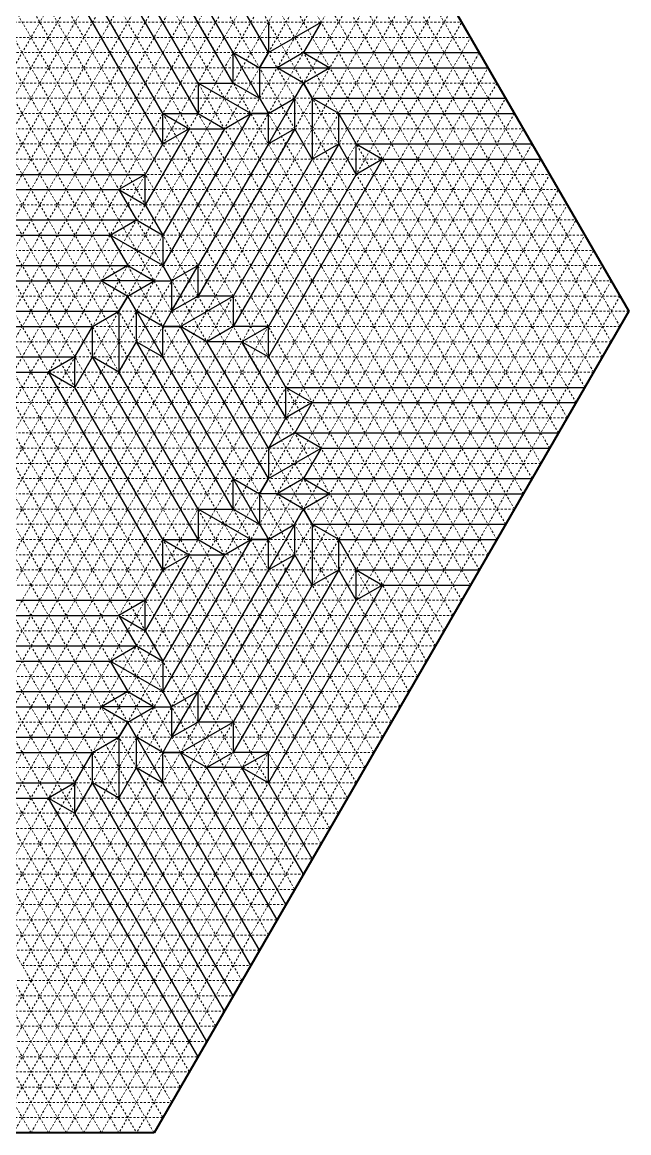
# Model space of a CAD drawing. Header units: inches. Extents: x -26 to 84, y -10 to 85.
# Drawn here: x 49.2 to 83.7, y -10.4 to 52.8 of the extents above; entities that cross this region are included whole.
import ezdxf

# ---------------------------------------------------------------- set-up
doc = ezdxf.new("R2010")
doc.units = ezdxf.units.IN
doc.header["$LTSCALE"] = 0.01
doc.header["$MEASUREMENT"] = 0
doc.linetypes.add('ACAD_ISO02W100', pattern=[15, 12, -3])
doc.layers.add('ValleyFold', color=7, linetype='ACAD_ISO02W100', lineweight=15)

msp = doc.modelspace()

# ---------------------------------------------------------------- linework, layer by layer
at = {"lineweight": 40}
for p, q in [((55.734, 84.89), (83.734, 36.393)), ((83.734, 36.393), (56.734, -10.373)), ((56.734, -10.373), (0.734, -10.373))]:
    msp.add_line(p, q, dxfattribs=at)
at = {"color": 5, "lineweight": 30}
for p, q in [((63.234, 51.115), (58.234, 59.775)), ((61.234, 49.383), (55.734, 58.909)), ((59.234, 47.651), (53.234, 58.043)), ((57.234, 45.919), (50.734, 57.177)), ((66.234, 52.847), (65.234, 51.115)), ((62.734, 48.517), (61.234, 51.115)), ((65.234, 51.115), (63.734, 50.249)), ((65.234, 51.115), (75.234, 51.115)), ((63.734, 50.249), (62.734, 50.249)), ((63.734, 50.249), (66.734, 50.249)), ((59.234, 49.383), (61.234, 49.383)), ((61.234, 49.383), (62.734, 48.517)), ((64.734, 48.517), (65.234, 49.383)), ((62.734, 48.517), (63.234, 47.651)), ((64.734, 48.517), (63.234, 45.919)), ((64.734, 46.785), (64.734, 48.517)), ((65.734, 48.517), (76.734, 48.517)), ((62.234, 47.651), (57.234, 38.991)), ((57.234, 47.651), (58.734, 46.785)), ((68.234, 45.919), (67.234, 47.651)), ((58.734, 46.785), (57.234, 45.919)), ((58.734, 46.785), (60.734, 46.785)), ((64.734, 46.785), (59.234, 37.259)), ((65.734, 45.053), (64.734, 46.785)), ((57.234, 45.919), (56.234, 44.187)), ((67.234, 45.919), (61.234, 35.527)), ((68.234, 44.187), (68.234, 45.919)), ((68.234, 45.919), (69.734, 45.053)), ((69.734, 45.053), (63.234, 33.795)), ((69.734, 45.053), (78.734, 45.053)), ((43.234, 44.187), (56.234, 44.187)), ((56.234, 42.455), (56.234, 44.187)), ((54.734, 43.321), (56.234, 42.455)), ((56.234, 42.455), (57.234, 40.723)), ((43.734, 41.589), (55.734, 41.589)), ((54.234, 40.723), (55.234, 38.991)), ((44.234, 38.991), (55.234, 38.991)), ((55.234, 38.991), (56.734, 38.125)), ((57.734, 36.393), (59.234, 38.991)), ((56.734, 38.125), (53.734, 38.125)), ((56.734, 38.125), (57.734, 38.125)), ((55.734, 36.393), (55.234, 37.259)), ((59.234, 37.259), (57.734, 36.393)), ((61.234, 37.259), (59.234, 37.259)), ((44.734, 36.393), (54.734, 36.393)), ((55.734, 36.393), (57.234, 33.795)), ((55.734, 34.661), (55.734, 36.393)), ((57.734, 36.393), (57.234, 35.527)), ((52.234, 33.795), (53.234, 35.527)), ((63.234, 26.866), (58.234, 35.527)), ((63.234, 35.527), (61.734, 34.661)), ((54.734, 32.929), (55.734, 34.661)), ((61.234, 25.134), (55.734, 34.661)), ((61.734, 34.661), (59.734, 34.661)), ((61.734, 34.661), (63.234, 33.795)), ((52.234, 33.795), (50.734, 32.929)), ((52.234, 32.062), (52.234, 33.795)), ((59.234, 23.402), (53.234, 33.795)), ((64.234, 32.062), (63.234, 33.795)), ((48.734, 32.929), (50.734, 32.929)), ((57.234, 21.67), (50.734, 32.929)), ((64.234, 30.33), (64.234, 32.062)), ((64.234, 32.062), (81.234, 32.062)), ((65.734, 31.196), (64.234, 30.33)), ((64.234, 30.33), (63.234, 28.598)), ((64.734, 29.464), (79.734, 29.464)), ((66.234, 28.598), (65.234, 26.866)), ((62.734, 24.268), (61.234, 26.866)), ((65.234, 26.866), (63.734, 26)), ((65.234, 26.866), (78.234, 26.866)), ((63.734, 26), (62.734, 26)), ((63.734, 26), (66.734, 26)), ((59.234, 25.134), (61.234, 25.134)), ((61.234, 25.134), (62.734, 24.268)), ((64.734, 24.268), (65.234, 25.134)), ((62.734, 24.268), (63.234, 23.402)), ((64.734, 24.268), (63.234, 21.67)), ((64.734, 22.536), (64.734, 24.268)), ((65.734, 24.268), (76.734, 24.268)), ((57.234, 23.402), (58.734, 22.536)), ((62.234, 23.402), (57.234, 14.742)), ((68.234, 21.67), (67.234, 23.402)), ((58.734, 22.536), (57.234, 21.67)), ((58.734, 22.536), (60.734, 22.536)), ((64.734, 22.536), (59.234, 13.01)), ((65.734, 20.804), (64.734, 22.536)), ((57.234, 21.67), (56.234, 19.938)), ((67.234, 21.67), (61.234, 11.278)), ((68.234, 19.938), (68.234, 21.67)), ((68.234, 21.67), (69.734, 20.804)), ((69.734, 20.804), (63.234, 9.546)), ((69.734, 20.804), (74.734, 20.804)), ((43.234, 19.938), (56.234, 19.938)), ((56.234, 18.206), (56.234, 19.938)), ((54.734, 19.072), (56.234, 18.206)), ((56.234, 18.206), (57.234, 16.474)), ((43.734, 17.34), (55.734, 17.34)), ((54.234, 16.474), (55.234, 14.742)), ((44.234, 14.742), (55.234, 14.742)), ((55.234, 14.742), (56.734, 13.876)), ((57.734, 12.144), (59.234, 14.742)), ((56.734, 13.876), (53.734, 13.876)), ((56.734, 13.876), (57.734, 13.876)), ((55.734, 12.144), (55.234, 13.01)), ((59.234, 13.01), (57.734, 12.144)), ((61.234, 13.01), (59.234, 13.01)), ((44.734, 12.144), (54.734, 12.144)), ((55.734, 12.144), (57.234, 9.546)), ((55.734, 10.412), (55.734, 12.144)), ((57.734, 12.144), (57.234, 11.278)), ((52.234, 9.546), (53.234, 11.278)), ((63.734, 1.752), (58.234, 11.278)), ((63.234, 11.278), (61.734, 10.412)), ((54.734, 8.68), (55.734, 10.412)), ((62.234, -0.846), (55.734, 10.412)), ((61.734, 10.412), (59.734, 10.412)), ((61.734, 10.412), (63.234, 9.546)), ((52.234, 9.546), (50.734, 8.68)), ((52.234, 7.814), (52.234, 9.546)), ((60.734, -3.445), (53.234, 9.546)), ((65.734, 5.216), (63.234, 9.546)), ((48.734, 8.68), (50.734, 8.68)), ((59.234, -6.043), (50.734, 8.68))]:
    msp.add_line(p, q, dxfattribs=at)
at = {"color": 1, "lineweight": 30}
for p, q in [((61.234, 51.115), (57.234, 58.043)), ((59.234, 49.383), (54.734, 57.177)), ((57.234, 47.651), (52.234, 56.311)), ((63.234, 51.115), (66.234, 52.847)), ((63.234, 52.847), (63.234, 51.115)), ((61.234, 51.115), (62.734, 50.249)), ((61.234, 49.383), (61.234, 51.115)), ((63.234, 51.115), (62.734, 50.249)), ((62.734, 50.249), (63.234, 51.115)), ((65.234, 51.115), (66.734, 50.249)), ((62.734, 50.249), (62.734, 48.517)), ((65.234, 49.383), (63.734, 50.249)), ((66.734, 50.249), (65.234, 49.383)), ((66.734, 50.249), (75.734, 50.249)), ((59.234, 49.383), (59.234, 47.651)), ((62.234, 47.651), (59.234, 49.383)), ((65.234, 49.383), (65.734, 48.517)), ((65.734, 48.517), (65.234, 49.383)), ((63.234, 47.651), (64.734, 48.517)), ((65.734, 48.517), (65.734, 45.053)), ((67.234, 47.651), (65.734, 48.517)), ((57.234, 47.651), (59.234, 47.651)), ((57.234, 45.919), (57.234, 47.651)), ((59.234, 47.651), (60.734, 46.785)), ((60.734, 46.785), (62.234, 47.651)), ((63.234, 47.651), (62.234, 47.651)), ((62.234, 47.651), (63.234, 47.651)), ((63.234, 45.919), (63.234, 47.651)), ((67.234, 45.919), (67.234, 47.651)), ((67.234, 47.651), (77.234, 47.651)), ((58.734, 46.785), (56.234, 42.455)), ((60.734, 46.785), (57.234, 40.723)), ((64.734, 46.785), (63.234, 45.919)), ((63.234, 45.919), (59.234, 38.991)), ((65.734, 45.053), (67.234, 45.919)), ((68.234, 44.187), (67.234, 45.919)), ((68.234, 45.919), (78.234, 45.919)), ((65.734, 45.053), (61.234, 37.259)), ((69.734, 45.053), (68.234, 44.187)), ((56.234, 44.187), (54.734, 43.321)), ((68.234, 44.187), (63.234, 35.527)), ((44.734, 43.321), (54.734, 43.321)), ((54.734, 43.321), (55.734, 41.589)), ((54.234, 40.723), (55.734, 41.589)), ((55.734, 41.589), (57.234, 40.723)), ((45.234, 40.723), (54.234, 40.723)), ((57.234, 38.991), (54.234, 40.723)), ((57.234, 40.723), (57.234, 38.991)), ((55.234, 38.991), (53.734, 38.125)), ((57.734, 38.125), (57.234, 38.991)), ((57.234, 38.991), (57.734, 38.125)), ((59.234, 38.991), (57.734, 38.125)), ((59.234, 37.259), (59.234, 38.991)), ((45.734, 38.125), (53.734, 38.125)), ((53.734, 38.125), (55.234, 37.259)), ((55.234, 37.259), (56.734, 38.125)), ((57.734, 38.125), (57.734, 36.393)), ((55.234, 37.259), (54.734, 36.393)), ((54.734, 36.393), (55.234, 37.259)), ((58.234, 35.527), (61.234, 37.259)), ((61.234, 37.259), (61.234, 35.527)), ((53.234, 35.527), (54.734, 36.393)), ((54.734, 36.393), (54.734, 32.929)), ((57.234, 35.527), (55.734, 36.393)), ((46.234, 35.527), (53.234, 35.527)), ((53.234, 33.795), (53.234, 35.527)), ((58.234, 35.527), (57.234, 35.527)), ((57.234, 35.527), (58.234, 35.527)), ((57.234, 33.795), (57.234, 35.527)), ((59.734, 34.661), (58.234, 35.527)), ((61.234, 35.527), (59.734, 34.661)), ((63.234, 35.527), (61.234, 35.527)), ((63.234, 33.795), (63.234, 35.527)), ((55.734, 34.661), (57.234, 33.795)), ((63.234, 28.598), (59.734, 34.661)), ((64.234, 30.33), (61.734, 34.661)), ((47.234, 33.795), (52.234, 33.795)), ((52.234, 32.062), (53.234, 33.795)), ((54.734, 32.929), (53.234, 33.795)), ((61.234, 26.866), (57.234, 33.795)), ((50.734, 32.929), (52.234, 32.062)), ((59.234, 25.134), (54.734, 32.929)), ((57.234, 23.402), (52.234, 32.062)), ((64.234, 32.062), (65.734, 31.196)), ((65.734, 31.196), (64.734, 29.464)), ((65.734, 31.196), (80.734, 31.196)), ((64.734, 29.464), (63.234, 28.598)), ((66.234, 28.598), (64.734, 29.464)), ((63.234, 26.866), (66.234, 28.598)), ((63.234, 28.598), (63.234, 26.866)), ((66.234, 28.598), (79.234, 28.598)), ((61.234, 26.866), (62.734, 26)), ((61.234, 25.134), (61.234, 26.866)), ((63.234, 26.866), (62.734, 26)), ((62.734, 26), (63.234, 26.866)), ((65.234, 26.866), (66.734, 26)), ((62.734, 26), (62.734, 24.268)), ((65.234, 25.134), (63.734, 26)), ((66.734, 26), (65.234, 25.134)), ((66.734, 26), (77.734, 26)), ((59.234, 25.134), (59.234, 23.402)), ((62.234, 23.402), (59.234, 25.134)), ((65.234, 25.134), (65.734, 24.268)), ((65.734, 24.268), (65.234, 25.134)), ((63.234, 23.402), (64.734, 24.268)), ((65.734, 24.268), (65.734, 20.804)), ((67.234, 23.402), (65.734, 24.268)), ((57.234, 23.402), (59.234, 23.402)), ((57.234, 21.67), (57.234, 23.402)), ((59.234, 23.402), (60.734, 22.536)), ((60.734, 22.536), (62.234, 23.402)), ((63.234, 23.402), (62.234, 23.402)), ((62.234, 23.402), (63.234, 23.402)), ((63.234, 21.67), (63.234, 23.402)), ((67.234, 21.67), (67.234, 23.402)), ((67.234, 23.402), (76.234, 23.402)), ((58.734, 22.536), (56.234, 18.206)), ((60.734, 22.536), (57.234, 16.474)), ((64.734, 22.536), (63.234, 21.67)), ((63.234, 21.67), (59.234, 14.742)), ((65.734, 20.804), (67.234, 21.67)), ((68.234, 19.938), (67.234, 21.67)), ((68.234, 21.67), (75.234, 21.67)), ((65.734, 20.804), (61.234, 13.01)), ((69.734, 20.804), (68.234, 19.938)), ((56.234, 19.938), (54.734, 19.072)), ((68.234, 19.938), (63.234, 11.278)), ((44.734, 19.072), (54.734, 19.072)), ((54.734, 19.072), (55.734, 17.34)), ((54.234, 16.474), (55.734, 17.34)), ((55.734, 17.34), (57.234, 16.474)), ((45.234, 16.474), (54.234, 16.474)), ((57.234, 14.742), (54.234, 16.474)), ((57.234, 16.474), (57.234, 14.742)), ((55.234, 14.742), (53.734, 13.876)), ((57.734, 13.876), (57.234, 14.742)), ((57.234, 14.742), (57.734, 13.876)), ((59.234, 14.742), (57.734, 13.876)), ((59.234, 13.01), (59.234, 14.742)), ((45.734, 13.876), (53.734, 13.876)), ((53.734, 13.876), (55.234, 13.01)), ((55.234, 13.01), (56.734, 13.876)), ((57.734, 13.876), (57.734, 12.144)), ((55.234, 13.01), (54.734, 12.144)), ((54.734, 12.144), (55.234, 13.01)), ((58.234, 11.278), (61.234, 13.01)), ((61.234, 13.01), (61.234, 11.278)), ((53.234, 11.278), (54.734, 12.144)), ((54.734, 12.144), (54.734, 8.68)), ((57.234, 11.278), (55.734, 12.144)), ((46.234, 11.278), (53.234, 11.278)), ((53.234, 9.546), (53.234, 11.278)), ((58.234, 11.278), (57.234, 11.278)), ((57.234, 11.278), (58.234, 11.278)), ((57.234, 9.546), (57.234, 11.278)), ((59.734, 10.412), (58.234, 11.278)), ((61.234, 11.278), (59.734, 10.412)), ((63.234, 11.278), (61.234, 11.278)), ((63.234, 9.546), (63.234, 11.278)), ((55.734, 10.412), (57.234, 9.546)), ((64.234, 2.618), (59.734, 10.412)), ((65.234, 4.35), (61.734, 10.412)), ((47.234, 9.546), (52.234, 9.546)), ((52.234, 7.814), (53.234, 9.546)), ((54.734, 8.68), (53.234, 9.546)), ((62.734, 0.02), (57.234, 9.546)), ((50.734, 8.68), (52.234, 7.814)), ((61.234, -2.579), (54.734, 8.68)), ((59.734, -5.177), (52.234, 7.814))]:
    msp.add_line(p, q, dxfattribs=at)
at = {"layer": 'ValleyFold'}
for p, q in [((54.734, 84.89), (82.234, 37.259)), ((54.234, 84.024), (81.234, 37.259)), ((53.734, 83.158), (80.234, 37.259)), ((53.234, 82.292), (79.234, 37.259)), ((52.734, 81.426), (78.234, 37.259)), ((52.234, 80.56), (77.234, 37.259)), ((51.734, 79.694), (76.234, 37.259)), ((51.234, 78.828), (75.234, 37.259)), ((50.734, 77.962), (74.234, 37.259)), ((50.234, 77.096), (73.234, 37.259)), ((49.734, 76.23), (72.234, 37.259)), ((49.234, 75.364), (71.234, 37.259)), ((48.734, 74.498), (70.234, 37.259)), ((48.234, 73.632), (69.234, 37.259)), ((62.234, 73.632), (50.234, 52.847)), ((47.734, 72.766), (68.234, 37.259)), ((62.734, 72.766), (50.734, 51.981)), ((47.234, 71.9), (67.234, 37.259)), ((63.234, 71.9), (51.234, 51.115)), ((46.734, 71.034), (66.234, 37.259)), ((63.734, 71.034), (51.734, 50.249)), ((46.234, 70.168), (65.234, 37.259)), ((64.234, 70.168), (52.234, 49.383)), ((45.734, 69.302), (64.234, 37.259)), ((64.734, 69.302), (52.734, 48.517)), ((45.234, 68.436), (63.234, 37.259)), ((65.234, 68.436), (53.234, 47.651)), ((44.734, 67.57), (62.234, 37.259)), ((65.734, 67.57), (53.734, 46.785)), ((44.234, 66.704), (61.234, 37.259)), ((66.234, 66.704), (54.234, 45.919)), ((43.734, 65.837), (60.234, 37.259)), ((66.734, 65.837), (54.734, 45.053)), ((49.734, 20.804), (24.234, 64.971)), ((50.234, 21.67), (25.234, 64.971)), ((50.734, 22.536), (26.234, 64.971)), ((51.234, 23.402), (27.234, 64.971)), ((51.734, 24.268), (28.234, 64.971)), ((52.234, 25.134), (29.234, 64.971)), ((52.734, 26), (30.234, 64.971)), ((53.234, 26.866), (31.234, 64.971)), ((53.734, 27.732), (32.234, 64.971)), ((54.234, 28.598), (33.234, 64.971)), ((54.734, 29.464), (34.234, 64.971)), ((55.234, 30.33), (35.234, 64.971)), ((55.734, 31.196), (36.234, 64.971)), ((56.234, 32.062), (37.234, 64.971)), ((56.734, 32.929), (38.234, 64.971)), ((57.234, 33.795), (39.234, 64.971)), ((57.734, 34.661), (40.234, 64.971)), ((58.234, 35.527), (41.234, 64.971)), ((58.734, 36.393), (42.234, 64.971)), ((59.234, 37.259), (43.234, 64.971)), ((67.234, 64.971), (55.234, 44.187)), ((67.734, 64.105), (55.734, 43.321)), ((68.234, 63.239), (56.234, 42.455)), ((68.734, 62.373), (56.734, 41.589)), ((69.234, 61.507), (57.234, 40.723)), ((69.734, 60.641), (57.734, 39.857)), ((70.234, 59.775), (58.234, 38.991)), ((70.734, 58.909), (58.734, 38.125)), ((71.234, 58.043), (59.234, 37.259)), ((60.234, 37.259), (71.734, 57.177)), ((61.234, 37.259), (72.234, 56.311)), ((62.234, 37.259), (72.734, 55.445)), ((63.234, 37.259), (73.234, 54.579)), ((64.234, 37.259), (73.734, 53.713)), ((50.234, 52.847), (4.234, 52.847)), ((25.234, 9.546), (50.234, 52.847)), ((50.234, 52.847), (74.234, 52.847)), ((65.234, 37.259), (74.234, 52.847)), ((50.734, 51.981), (3.734, 51.981)), ((26.234, 9.546), (50.734, 51.981)), ((50.734, 51.981), (74.734, 51.981)), ((66.234, 37.259), (74.734, 51.981)), ((51.234, 51.115), (3.234, 51.115)), ((27.234, 9.546), (51.234, 51.115)), ((51.234, 51.115), (75.234, 51.115)), ((67.234, 37.259), (75.234, 51.115)), ((51.734, 50.249), (2.734, 50.249)), ((28.234, 9.546), (51.734, 50.249)), ((51.734, 50.249), (75.734, 50.249)), ((68.234, 37.259), (75.734, 50.249)), ((52.234, 49.383), (2.234, 49.383)), ((29.234, 9.546), (52.234, 49.383)), ((52.234, 49.383), (76.234, 49.383)), ((69.234, 37.259), (76.234, 49.383)), ((52.734, 48.517), (1.734, 48.517)), ((30.234, 9.546), (52.734, 48.517)), ((52.734, 48.517), (76.734, 48.517)), ((70.234, 37.259), (76.734, 48.517)), ((53.234, 47.651), (1.234, 47.651)), ((31.234, 9.546), (53.234, 47.651)), ((53.234, 47.651), (77.234, 47.651)), ((71.234, 37.259), (77.234, 47.651)), ((53.734, 46.785), (0.734, 46.785)), ((32.234, 9.546), (53.734, 46.785)), ((53.734, 46.785), (77.734, 46.785)), ((72.234, 37.259), (77.734, 46.785)), ((54.234, 45.919), (0.234, 45.919)), ((33.234, 9.546), (54.234, 45.919)), ((54.234, 45.919), (78.234, 45.919)), ((73.234, 37.259), (78.234, 45.919)), ((54.734, 45.053), (-0.266, 45.053)), ((34.234, 9.546), (54.734, 45.053)), ((54.734, 45.053), (78.734, 45.053)), ((74.234, 37.259), (78.734, 45.053)), ((55.234, 44.187), (-0.766, 44.187)), ((35.234, 9.546), (55.234, 44.187)), ((55.234, 44.187), (79.234, 44.187)), ((75.234, 37.259), (79.234, 44.187)), ((55.734, 43.321), (-1.266, 43.321)), ((36.234, 9.546), (55.734, 43.321)), ((55.734, 43.321), (79.734, 43.321)), ((76.234, 37.259), (79.734, 43.321)), ((56.234, 42.455), (-1.766, 42.455)), ((37.234, 9.546), (56.234, 42.455)), ((56.234, 42.455), (80.234, 42.455)), ((77.234, 37.259), (80.234, 42.455)), ((56.734, 41.589), (-2.266, 41.589)), ((38.234, 9.546), (56.734, 41.589)), ((56.734, 41.589), (80.734, 41.589)), ((78.234, 37.259), (80.734, 41.589)), ((57.234, 40.723), (-2.766, 40.723)), ((39.234, 9.546), (57.234, 40.723)), ((57.234, 40.723), (81.234, 40.723)), ((79.234, 37.259), (81.234, 40.723)), ((57.734, 39.857), (-3.266, 39.857)), ((40.234, 9.546), (57.734, 39.857)), ((57.734, 39.857), (81.734, 39.857)), ((80.234, 37.259), (81.734, 39.857)), ((58.234, 38.991), (-3.766, 38.991)), ((41.234, 9.546), (58.234, 38.991)), ((58.234, 38.991), (82.234, 38.991)), ((81.234, 37.259), (82.234, 38.991)), ((58.734, 38.125), (-4.266, 38.125)), ((42.234, 9.546), (58.734, 38.125)), ((58.734, 38.125), (82.734, 38.125)), ((82.234, 37.259), (82.734, 38.125)), ((59.234, 37.259), (-4.766, 37.259)), ((59.234, 37.259), (43.234, 9.546)), ((60.234, 37.259), (43.734, 8.68)), ((61.234, 37.259), (44.234, 7.814)), ((62.234, 37.259), (44.734, 6.948)), ((63.234, 37.259), (45.234, 6.082)), ((64.234, 37.259), (45.734, 5.216)), ((65.234, 37.259), (46.234, 4.35)), ((66.234, 37.259), (46.734, 3.484)), ((67.234, 37.259), (47.234, 2.618)), ((68.234, 37.259), (47.734, 1.752)), ((69.234, 37.259), (48.234, 0.886)), ((70.234, 37.259), (48.734, 0.02)), ((71.234, 37.259), (49.234, -0.846)), ((72.234, 37.259), (49.734, -1.713)), ((73.234, 37.259), (50.234, -2.579)), ((74.234, 37.259), (50.734, -3.445)), ((75.234, 37.259), (51.234, -4.311)), ((76.234, 37.259), (51.734, -5.177)), ((77.234, 37.259), (52.234, -6.043)), ((78.234, 37.259), (52.734, -6.909)), ((79.234, 37.259), (53.234, -7.775)), ((80.234, 37.259), (53.734, -8.641)), ((81.234, 37.259), (54.234, -9.507)), ((82.234, 37.259), (54.734, -10.373)), ((83.234, 37.259), (55.734, -10.373)), ((59.234, 37.259), (71.734, 15.608)), ((83.234, 37.259), (59.234, 37.259)), ((72.234, 16.474), (60.234, 37.259)), ((72.734, 17.34), (61.234, 37.259)), ((73.234, 18.206), (62.234, 37.259)), ((73.734, 19.072), (63.234, 37.259)), ((74.234, 19.938), (64.234, 37.259)), ((74.734, 20.804), (65.234, 37.259)), ((75.234, 21.67), (66.234, 37.259)), ((75.734, 22.536), (67.234, 37.259)), ((76.234, 23.402), (68.234, 37.259)), ((76.734, 24.268), (69.234, 37.259)), ((77.234, 25.134), (70.234, 37.259)), ((77.734, 26), (71.234, 37.259)), ((78.234, 26.866), (72.234, 37.259)), ((78.734, 27.732), (73.234, 37.259)), ((79.234, 28.598), (74.234, 37.259)), ((79.734, 29.464), (75.234, 37.259)), ((80.234, 30.33), (76.234, 37.259)), ((80.734, 31.196), (77.234, 37.259)), ((81.234, 32.062), (78.234, 37.259)), ((81.734, 32.929), (79.234, 37.259)), ((82.234, 33.795), (80.234, 37.259)), ((82.734, 34.661), (81.234, 37.259)), ((83.234, 35.527), (82.234, 37.259)), ((83.734, 36.393), (83.234, 37.259)), ((-4.266, 36.393), (58.734, 36.393)), ((58.734, 36.393), (71.234, 14.742)), ((83.734, 36.393), (58.734, 36.393)), ((-3.766, 35.527), (58.234, 35.527)), ((58.234, 35.527), (70.734, 13.876)), ((83.234, 35.527), (58.234, 35.527)), ((-3.266, 34.661), (57.734, 34.661)), ((57.734, 34.661), (70.234, 13.01)), ((82.734, 34.661), (57.734, 34.661)), ((-2.766, 33.795), (57.234, 33.795)), ((57.234, 33.795), (69.734, 12.144)), ((82.234, 33.795), (57.234, 33.795)), ((-2.266, 32.929), (56.734, 32.929)), ((56.734, 32.929), (69.234, 11.278)), ((81.734, 32.929), (56.734, 32.929)), ((-1.766, 32.062), (56.234, 32.062)), ((81.234, 32.062), (56.234, 32.062)), ((56.234, 32.062), (68.734, 10.412)), ((-1.266, 31.196), (55.734, 31.196)), ((80.734, 31.196), (55.734, 31.196)), ((55.734, 31.196), (68.234, 9.546)), ((-0.766, 30.33), (55.234, 30.33)), ((80.234, 30.33), (55.234, 30.33)), ((55.234, 30.33), (67.734, 8.68)), ((-0.266, 29.464), (54.734, 29.464)), ((79.734, 29.464), (54.734, 29.464)), ((54.734, 29.464), (67.234, 7.814)), ((0.234, 28.598), (54.234, 28.598)), ((79.234, 28.598), (54.234, 28.598)), ((54.234, 28.598), (66.734, 6.948)), ((0.734, 27.732), (53.734, 27.732)), ((78.734, 27.732), (53.734, 27.732)), ((53.734, 27.732), (66.234, 6.082)), ((1.234, 26.866), (53.234, 26.866)), ((78.234, 26.866), (53.234, 26.866)), ((53.234, 26.866), (65.734, 5.216)), ((1.734, 26), (52.734, 26)), ((77.734, 26), (52.734, 26)), ((52.734, 26), (65.234, 4.35)), ((2.234, 25.134), (52.234, 25.134)), ((77.234, 25.134), (52.234, 25.134)), ((52.234, 25.134), (64.734, 3.484)), ((2.734, 24.268), (51.734, 24.268)), ((76.734, 24.268), (51.734, 24.268)), ((51.734, 24.268), (64.234, 2.618)), ((3.234, 23.402), (51.234, 23.402)), ((76.234, 23.402), (51.234, 23.402)), ((51.234, 23.402), (63.734, 1.752)), ((3.734, 22.536), (50.734, 22.536)), ((75.734, 22.536), (50.734, 22.536)), ((50.734, 22.536), (63.234, 0.886)), ((4.234, 21.67), (50.234, 21.67)), ((75.234, 21.67), (50.234, 21.67)), ((50.234, 21.67), (62.734, 0.02)), ((4.734, 20.804), (49.734, 20.804)), ((74.734, 20.804), (49.734, 20.804)), ((49.734, 20.804), (62.234, -0.846)), ((74.234, 19.938), (49.234, 19.938)), ((49.234, 19.938), (61.734, -1.713)), ((73.734, 19.072), (48.734, 19.072)), ((48.734, 19.072), (61.234, -2.579)), ((73.234, 18.206), (48.234, 18.206)), ((48.234, 18.206), (60.734, -3.445)), ((72.734, 17.34), (47.734, 17.34)), ((47.734, 17.34), (60.234, -4.311)), ((72.234, 16.474), (47.234, 16.474)), ((47.234, 16.474), (59.734, -5.177)), ((71.734, 15.608), (46.734, 15.608)), ((46.734, 15.608), (59.234, -6.043)), ((71.234, 14.742), (46.234, 14.742)), ((46.234, 14.742), (58.734, -6.909)), ((70.734, 13.876), (45.734, 13.876)), ((45.734, 13.876), (58.234, -7.775)), ((70.234, 13.01), (45.234, 13.01)), ((45.234, 13.01), (57.734, -8.641)), ((69.734, 12.144), (44.734, 12.144)), ((44.734, 12.144), (57.234, -9.507)), ((69.234, 11.278), (44.234, 11.278)), ((44.234, 11.278), (56.734, -10.373)), ((68.734, 10.412), (43.734, 10.412)), ((43.734, 10.412), (55.734, -10.373)), ((49.734, -10.373), (38.234, 9.546)), ((50.734, -10.373), (39.234, 9.546)), ((51.734, -10.373), (40.234, 9.546)), ((52.734, -10.373), (41.234, 9.546)), ((53.734, -10.373), (42.234, 9.546)), ((54.734, -10.373), (43.234, 9.546)), ((68.234, 9.546), (43.234, 9.546)), ((43.734, 8.68), (67.734, 8.68)), ((44.234, 7.814), (67.234, 7.814)), ((44.734, 6.948), (66.734, 6.948)), ((45.234, 6.082), (66.234, 6.082)), ((45.734, 5.216), (65.734, 5.216)), ((46.234, 4.35), (65.234, 4.35)), ((46.734, 3.484), (64.734, 3.484)), ((47.234, 2.618), (64.234, 2.618)), ((47.734, 1.752), (63.734, 1.752)), ((48.234, 0.886), (63.234, 0.886)), ((48.734, 0.02), (62.734, 0.02)), ((49.234, -0.846), (62.234, -0.846)), ((49.734, -1.713), (4.734, -1.713)), ((44.734, -10.373), (49.734, -1.713)), ((49.734, -1.713), (61.734, -1.713)), ((50.234, -2.579), (4.234, -2.579)), ((45.734, -10.373), (50.234, -2.579)), ((50.234, -2.579), (61.234, -2.579)), ((50.734, -3.445), (3.734, -3.445)), ((46.734, -10.373), (50.734, -3.445)), ((50.734, -3.445), (60.734, -3.445)), ((51.234, -4.311), (3.234, -4.311)), ((47.734, -10.373), (51.234, -4.311)), ((51.234, -4.311), (60.234, -4.311)), ((51.734, -5.177), (2.734, -5.177)), ((48.734, -10.373), (51.734, -5.177)), ((51.734, -5.177), (59.734, -5.177)), ((52.234, -6.043), (2.234, -6.043)), ((49.734, -10.373), (52.234, -6.043)), ((52.234, -6.043), (59.234, -6.043)), ((52.734, -6.909), (1.734, -6.909)), ((50.734, -10.373), (52.734, -6.909)), ((52.734, -6.909), (58.734, -6.909)), ((53.234, -7.775), (1.234, -7.775)), ((51.734, -10.373), (53.234, -7.775)), ((53.234, -7.775), (58.234, -7.775)), ((53.734, -8.641), (0.734, -8.641)), ((52.734, -10.373), (53.734, -8.641)), ((53.734, -8.641), (57.734, -8.641)), ((54.234, -9.507), (0.234, -9.507)), ((53.734, -10.373), (54.234, -9.507)), ((54.234, -9.507), (57.234, -9.507)), ((54.734, -10.373), (56.734, -10.373))]:
    msp.add_line(p, q, dxfattribs=at)

doc.saveas('drawing.dxf')
